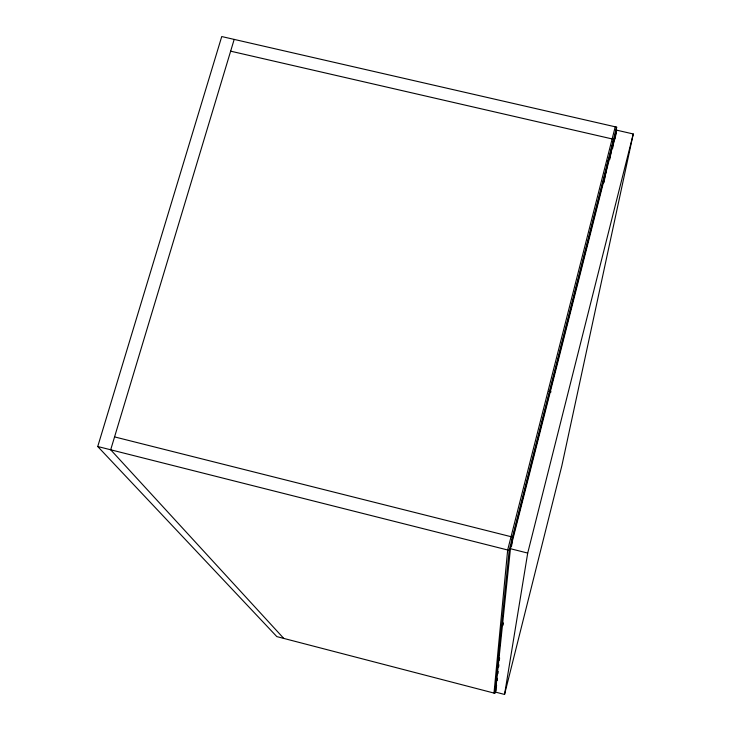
<?xml version="1.0" encoding="UTF-8"?>
<svg xmlns="http://www.w3.org/2000/svg" width="731" height="731" viewBox="0 0 731 731"><rect width="100%" height="100%" fill="white"/><g stroke="black" fill="none" stroke-linecap="round" stroke-linejoin="round"><path stroke-width="1.1" d="M494.001 693.07L507.67 549.995L615.228 126.81M494.786 693.28L509.178 550.37L616.662 127.139L221.74 36.55L97.735 446.513L276.83 636.61L494.786 693.28L496.641 685.541M495.49 692.093L510.448 548.716L616.708 130.173L633.265 133.974L561.847 465.775L504.554 694.45L495.49 692.093L496.047 689.89M497.181 680.543L497.418 678.277M497.902 673.763L498.149 671.506M498.633 666.983L498.871 664.726M499.355 660.203L499.602 657.946M503.111 625.188L503.348 622.931M511.581 546.112L512.55 537.075L114.566 436.9M504.554 694.45L527.709 553.075L633.265 133.974M603.97 182.595L608.165 160.208M609.773 159.413L613.583 139.265L230.64 51.17M612.605 148.457L616.662 127.139M614.999 139.128L616.708 130.173M512.303 539.387L612.633 144.272M234.185 39.401L110.692 449.775L283.765 638.41M548.935 391.332L551.147 391.871M510.448 548.716L527.709 553.075M97.735 446.513L509.178 550.37"/></g></svg>
